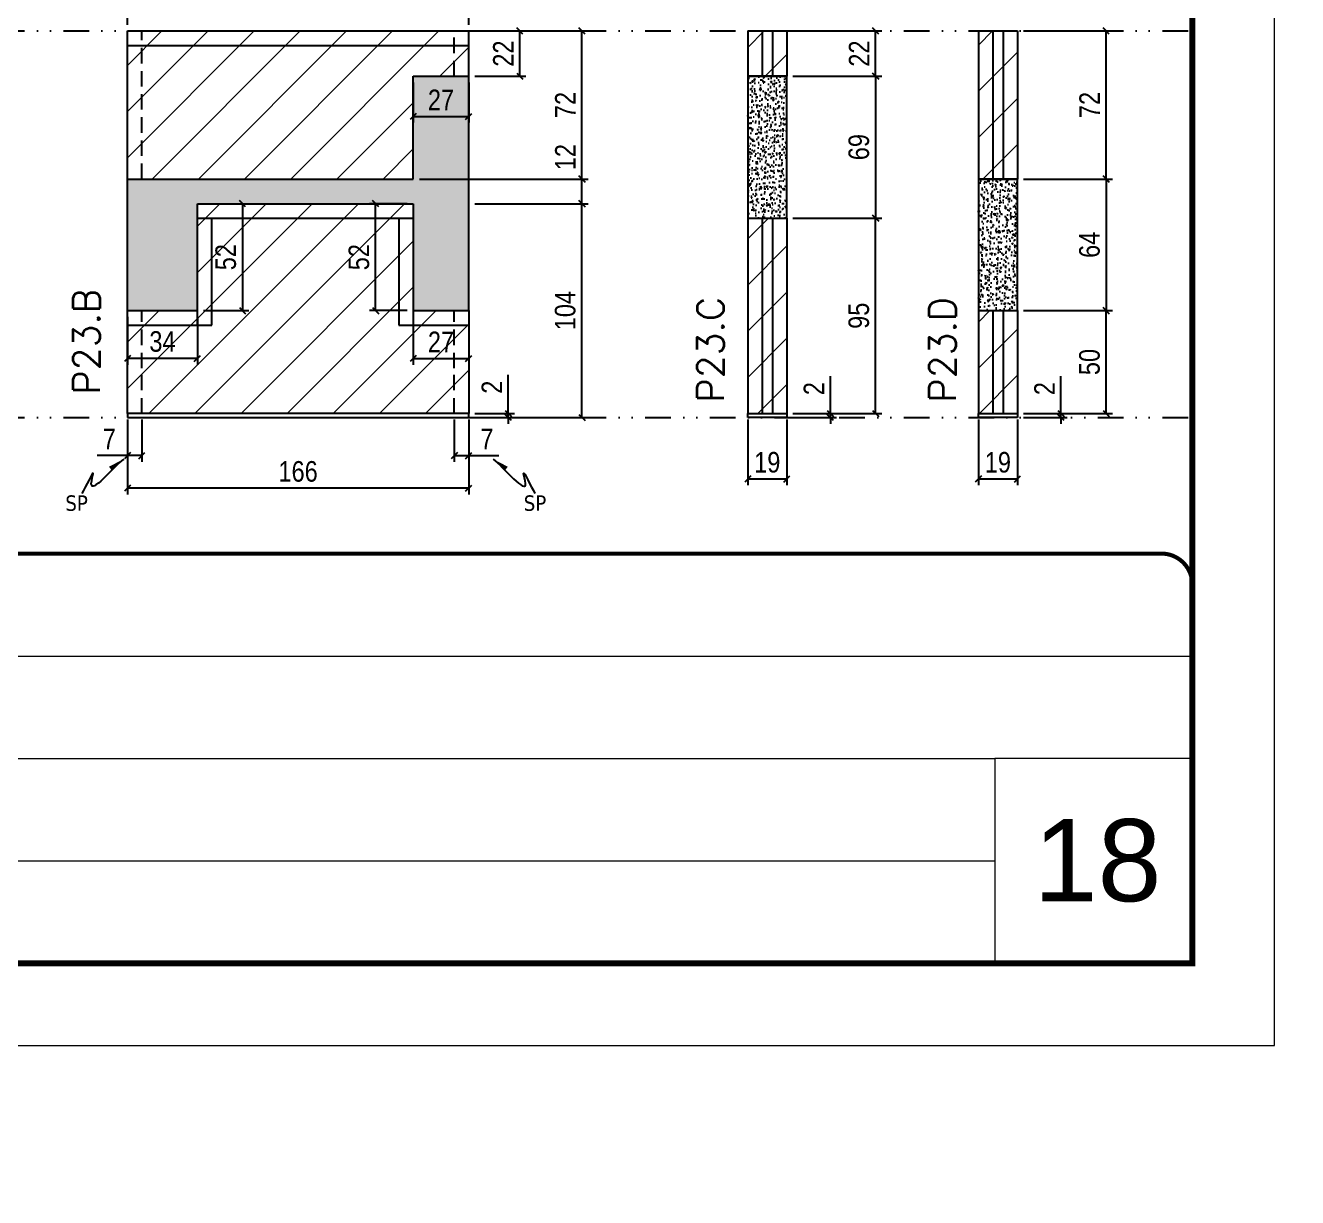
# Model space of a CAD drawing. Extents: x 808 to 7089, y -98 to 17032.
# Drawn here: x 3284 to 3903, y 11314 to 11884 of the extents above; entities that cross this region are included whole.
import ezdxf

# ---------------------------------------------------------------- set-up
doc = ezdxf.new("R2010")
doc.units = 0
for name, pattern in [('CONTINUO', [0]), ('DASHED', [0.75, 0.5, -0.25]), ('DIVIDE2', [0.625, 0.25, -0.125, 0, -0.125, 0, -0.125]), ('HIDDEN', [0.375, 0.25, -0.125])]:
    doc.linetypes.add(name, pattern=pattern)
for name, color, linetype, lineweight in [('CARIMBO', 255, 'Continuous', 9), ('Folhas', 255, 'Continuous', 9), ('REAPROVEITAMENTO', 251, 'Continuous', 9), ('SARRAFO DE PRESSAO', 251, 'DASHED', 9), ('Texto Seção', 7, 'Continuous', 15)]:
    doc.layers.add(name, color=color, linetype=linetype, lineweight=lineweight)
for name, color, linetype in [('COTA', 241, 'Continuous'), ('Nível', 160, 'Continuous'), ('Painéis', 200, 'Continuous'), ('SARR_2.2x7', 40, 'Continuous'), ('Sarrafo de Pressão', 42, 'HIDDEN'), ('texto', 7, 'Continuous')]:
    doc.layers.add(name, color=color, linetype=linetype)
doc.styles.add('ARIAL', font='arial.ttf')
doc.styles.add('COTA TECNICA', font='techl___.ttf', dxfattribs={"height": 10})
doc.styles.add('COTA TECNICA 2X', font='techl___.ttf', dxfattribs={"height": 10})
doc.styles.add('COTA TECNICA-50', font='techl___.ttf', dxfattribs={"height": 10})
doc.styles.add('REGUA-120', font='ROMANS.shx', dxfattribs={"height": 15})
doc.styles.get("Standard").update_dxf_attribs({"font": 'arial.ttf'})
doc.dimstyles.new('COTA PAINEL-50', dxfattribs={"dimtxt": 10, "dimasz": 3, "dimexe": 3, "dimexo": 3, "dimgap": 3, "dimtad": 1, "dimdec": 1, "dimzin": 12, "dimdsep": 46, "dimtxsty": 'COTA TECNICA-50', "dimblk1": 'OBLIQUE', "dimblk2": 'OBLIQUE', "dimsah": 1, "dimcen": 0.9, "dimclrd": 4, "dimclre": 4, "dimclrt": 240, "dimadec": 1, "dimazin": 3, "dimtfac": 1, "dimtdec": 1, "dimtmove": 0, "dimatfit": 3, "dimfxl": 1, "dimtolj": 1, "dimtzin": 12, "dimarcsym": 0})
doc.dimstyles.new('PAINEL', dxfattribs={"dimtxt": 10, "dimasz": 3, "dimexe": 3, "dimexo": 3, "dimgap": 3, "dimtad": 1, "dimdec": 1, "dimzin": 12, "dimdsep": 46, "dimtxsty": 'COTA TECNICA', "dimblk1": 'OBLIQUE', "dimblk2": 'OBLIQUE', "dimsah": 1, "dimcen": 0.9, "dimclrd": 4, "dimclre": 4, "dimclrt": 240, "dimadec": 1, "dimazin": 3, "dimtfac": 1, "dimtdec": 1, "dimtmove": 0, "dimatfit": 3, "dimfxl": 1, "dimtolj": 1, "dimtzin": 12, "dimarcsym": 0})
doc.dimstyles.new('SECAO PILAR', dxfattribs={"dimtxt": 10, "dimasz": 3, "dimexe": 3, "dimexo": 3, "dimgap": 3, "dimtad": 1, "dimdec": 1, "dimlfac": 0.5, "dimzin": 12, "dimdsep": 46, "dimtxsty": 'COTA TECNICA 2X', "dimblk1": 'OBLIQUE', "dimblk2": 'OBLIQUE', "dimsah": 1, "dimcen": 0.9, "dimclrd": 256, "dimclre": 256, "dimclrt": 256, "dimadec": 1, "dimazin": 3, "dimtfac": 1, "dimtdec": 1, "dimtmove": 0, "dimatfit": 3, "dimfxl": 1, "dimtolj": 1, "dimtzin": 12, "dimarcsym": 0})
doc.dimstyles.get("Standard").update_dxf_attribs({"dimtxt": 0.18, "dimasz": 0.18, "dimexe": 0.18, "dimexo": 0.0625, "dimgap": 0.09, "dimtad": 0, "dimtih": 1, "dimtoh": 1, "dimdec": 4, "dimzin": 0, "dimdsep": 46, "dimtxsty": 'Standard', "dimcen": 0.09, "dimadec": 0, "dimazin": 0, "dimtfac": 1, "dimtdec": 4, "dimtofl": 0, "dimtmove": 0, "dimatfit": 3, "dimfxl": 1, "dimtolj": 1, "dimtzin": 0, "dimarcsym": 0})

# ---------------------------------------------------------------- blocks, each defined once
blk = doc.blocks.new('9999999999')
at = {"color": 30, "linetype": 'CONTINUO'}
for p, q in [((98564.56, 34379.64), (99583.98, 34379.64)), ((98564.56, 34329.83), (99487.98, 34329.83)), ((99583.98, 34329.83), (99487.98, 34329.83)), ((99487.98, 34329.83), (99487.98, 34230.21)), ((98564.56, 34280.02), (99487.98, 34280.02))]:
    blk.add_line(p, q, dxfattribs=at)
at = {"color": 30, "linetype": 'CONTINUO', "const_width": 2}
blk.add_lwpolyline([(99583.98, 34230.21), (99583.98, 34414.45, 0.414214), (99568.98, 34429.45), (98228.98, 34429.45, 0.414214), (98213.98, 34414.45), (98213.98, 34245.21, 0.414214), (98228.98, 34230.21), (99583.98, 34230.21)], format="xyb", dxfattribs=at)
at = {"layer": 'Folhas'}
blk.add_lwpolyline([(98138.98, 34190.21), (99623.98, 34190.21), (99623.98, 35240.21), (98138.98, 35240.21)], close=True, dxfattribs=at)
at = {"layer": 'Folhas', "color": 30, "const_width": 3}
blk.add_lwpolyline([(98213.98, 34230.21), (99583.98, 34230.21), (99583.98, 35200.21), (98213.98, 35200.21)], close=True, dxfattribs=at)
blk = doc.blocks.new('_Oblique')
at = {"color": 0, "linetype": 'ByBlock', "lineweight": -2}
blk.add_line((-0.5, -0.5), (0.5, 0.5), dxfattribs=at)
blk = doc.blocks.new('*D1514')
at = {"layer": 'COTA', "color": 4, "lineweight": -2, "transparency": 16777216}
for p, q in [((3333.63, 11692.59), (3333.63, 11656.23)), ((3499.63, 11692.59), (3499.63, 11656.23)), ((3499.63, 11659.23), (3333.63, 11659.23))]:
    blk.add_line(p, q, dxfattribs=at)
at = {"layer": 'Defpoints', "color": 0, "transparency": 16777216}
for p in [(3333.63, 11695.59), (3499.63, 11695.59), (3333.63, 11659.23)]:
    blk.add_point(p, dxfattribs=at)
at = {"layer": 'COTA', "color": 4, "lineweight": -2, "transparency": 16777216, "xscale": 3, "yscale": 3, "zscale": 3, "rotation": 180}
blk.add_blockref('_Oblique', (3333.63, 11659.23), dxfattribs=at)
at = {"layer": 'COTA', "color": 4, "lineweight": -2, "transparency": 16777216, "xscale": 3, "yscale": 3, "zscale": 3}
blk.add_blockref('_Oblique', (3499.63, 11659.23), dxfattribs=at)
at = {"layer": 'COTA', "color": 240, "transparency": 16777216, "insert": (3416.63, 11667.33), "char_height": 10, "attachment_point": 5, "style": 'COTA TECNICA'}
blk.add_mtext('\\A1;166', dxfattribs=at)
blk = doc.blocks.new('*D1515')
at = {"layer": 'COTA', "color": 4, "lineweight": -2, "transparency": 16777216}
for p, q in [((3492.63, 11692.59), (3492.63, 11672.08)), ((3499.63, 11690.59), (3499.63, 11672.08)), ((3492.63, 11675.08), (3499.63, 11675.08)), ((3499.63, 11675.08), (3514.36, 11675.08))]:
    blk.add_line(p, q, dxfattribs=at)
at = {"layer": 'Defpoints', "color": 0, "transparency": 16777216}
for p in [(3492.63, 11695.59), (3499.63, 11693.59), (3499.63, 11675.08)]:
    blk.add_point(p, dxfattribs=at)
at = {"layer": 'COTA', "color": 4, "lineweight": -2, "transparency": 16777216, "xscale": 3, "yscale": 3, "zscale": 3, "rotation": 180}
blk.add_blockref('_Oblique', (3492.63, 11675.08), dxfattribs=at)
at = {"layer": 'COTA', "color": 4, "lineweight": -2, "transparency": 16777216, "xscale": 3, "yscale": 3, "zscale": 3}
blk.add_blockref('_Oblique', (3499.63, 11675.08), dxfattribs=at)
at = {"layer": 'COTA', "color": 240, "transparency": 16777216, "insert": (3508.49, 11683.15), "char_height": 10, "attachment_point": 5, "style": 'COTA TECNICA-50'}
blk.add_mtext('\\A1;7', dxfattribs=at)
blk = doc.blocks.new('*D1516')
at = {"layer": 'COTA', "color": 4, "lineweight": -2, "transparency": 16777216}
for p, q in [((3340.63, 11692.59), (3340.63, 11672.08)), ((3333.63, 11690.59), (3333.63, 11672.08)), ((3333.63, 11675.08), (3318.9, 11675.08)), ((3340.63, 11675.08), (3333.63, 11675.08))]:
    blk.add_line(p, q, dxfattribs=at)
at = {"layer": 'Defpoints', "color": 0, "transparency": 16777216}
for p in [(3333.63, 11693.59), (3340.63, 11695.59), (3333.63, 11675.08)]:
    blk.add_point(p, dxfattribs=at)
at = {"layer": 'COTA', "color": 4, "lineweight": -2, "transparency": 16777216, "xscale": 3, "yscale": 3, "zscale": 3, "rotation": 180}
blk.add_blockref('_Oblique', (3333.63, 11675.08), dxfattribs=at)
at = {"layer": 'COTA', "color": 4, "lineweight": -2, "transparency": 16777216, "xscale": 3, "yscale": 3, "zscale": 3}
blk.add_blockref('_Oblique', (3340.63, 11675.08), dxfattribs=at)
at = {"layer": 'COTA', "color": 240, "transparency": 16777216, "insert": (3324.76, 11683.15), "char_height": 10, "attachment_point": 5, "style": 'COTA TECNICA-50'}
blk.add_mtext('\\A1;7', dxfattribs=at)
blk = doc.blocks.new('*D1517')
at = {"layer": 'COTA', "color": 4, "lineweight": -2, "transparency": 16777216}
for p, q in [((3518.89, 11695.59), (3518.89, 11714.39)), ((3502.63, 11695.59), (3521.89, 11695.59)), ((3502.63, 11693.59), (3521.89, 11693.59)), ((3518.89, 11693.59), (3518.89, 11695.59)), ((3518.89, 11693.59), (3518.89, 11690.59))]:
    blk.add_line(p, q, dxfattribs=at)
at = {"layer": 'Defpoints', "color": 0, "transparency": 16777216}
for p in [(3499.63, 11695.59), (3499.63, 11693.59), (3518.89, 11693.59)]:
    blk.add_point(p, dxfattribs=at)
at = {"layer": 'COTA', "color": 4, "lineweight": -2, "transparency": 16777216, "xscale": 3, "yscale": 3, "zscale": 3}
for p, rotation in [((3518.89, 11695.59), 270), ((3518.89, 11693.59), 90)]:
    blk.add_blockref('_Oblique', p, dxfattribs=dict(at, rotation=rotation))
at = {"layer": 'COTA', "color": 240, "transparency": 16777216, "insert": (3510.89, 11708.34), "char_height": 10, "attachment_point": 5, "rotation": 90, "style": 'COTA TECNICA-50'}
blk.add_mtext('\\A1;2', dxfattribs=at)
blk = doc.blocks.new('*D1518')
at = {"layer": 'COTA', "color": 4, "lineweight": -2, "transparency": 16777216}
for p, q in [((3502.63, 11797.59), (3557.71, 11797.59)), ((3554.71, 11693.59), (3554.71, 11797.59)), ((3502.63, 11693.59), (3557.71, 11693.59))]:
    blk.add_line(p, q, dxfattribs=at)
at = {"layer": 'Defpoints', "color": 0, "transparency": 16777216}
for p in [(3499.63, 11797.59), (3554.71, 11797.59), (3499.63, 11693.59)]:
    blk.add_point(p, dxfattribs=at)
at = {"layer": 'COTA', "color": 4, "lineweight": -2, "transparency": 16777216, "xscale": 3, "yscale": 3, "zscale": 3}
for p, rotation in [((3554.71, 11797.59), 90), ((3554.71, 11693.59), 270)]:
    blk.add_blockref('_Oblique', p, dxfattribs=dict(at, rotation=rotation))
at = {"layer": 'COTA', "color": 240, "transparency": 16777216, "insert": (3546.61, 11745.59), "char_height": 10, "attachment_point": 5, "rotation": 90, "style": 'COTA TECNICA-50'}
blk.add_mtext('\\A1;104', dxfattribs=at)
blk = doc.blocks.new('*D1519')
at = {"layer": 'COTA', "color": 4, "lineweight": -2, "transparency": 16777216}
for p, q in [((3554.71, 11809.59), (3554.71, 11827.9)), ((3502.63, 11809.59), (3557.71, 11809.59)), ((3554.71, 11797.59), (3554.71, 11809.59)), ((3502.63, 11797.59), (3557.71, 11797.59))]:
    blk.add_line(p, q, dxfattribs=at)
at = {"layer": 'Defpoints', "color": 0, "transparency": 16777216}
for p in [(3499.63, 11809.59), (3554.71, 11809.59), (3499.63, 11797.59)]:
    blk.add_point(p, dxfattribs=at)
at = {"layer": 'COTA', "color": 4, "lineweight": -2, "transparency": 16777216, "xscale": 3, "yscale": 3, "zscale": 3}
for p, rotation in [((3554.71, 11809.59), 90), ((3554.71, 11797.59), 270)]:
    blk.add_blockref('_Oblique', p, dxfattribs=dict(at, rotation=rotation))
at = {"layer": 'COTA', "color": 240, "transparency": 16777216, "insert": (3546.65, 11820.25), "char_height": 10, "attachment_point": 5, "rotation": 90, "style": 'COTA TECNICA-50'}
blk.add_mtext('\\A1;12', dxfattribs=at)
blk = doc.blocks.new('*D1520')
at = {"layer": 'COTA', "color": 4, "lineweight": -2, "transparency": 16777216}
for p, q in [((3635.39, 11692.59), (3635.39, 11660.7)), ((3654.39, 11692.59), (3654.39, 11660.7)), ((3635.39, 11663.7), (3654.39, 11663.7))]:
    blk.add_line(p, q, dxfattribs=at)
at = {"layer": 'Defpoints', "color": 0, "transparency": 16777216}
for p in [(3635.39, 11695.59), (3654.39, 11695.59), (3654.39, 11663.7)]:
    blk.add_point(p, dxfattribs=at)
at = {"layer": 'COTA', "color": 4, "lineweight": -2, "transparency": 16777216, "xscale": 3, "yscale": 3, "zscale": 3, "rotation": 180}
blk.add_blockref('_Oblique', (3635.39, 11663.7), dxfattribs=at)
at = {"layer": 'COTA', "color": 4, "lineweight": -2, "transparency": 16777216, "xscale": 3, "yscale": 3, "zscale": 3}
blk.add_blockref('_Oblique', (3654.39, 11663.7), dxfattribs=at)
at = {"layer": 'COTA', "color": 240, "transparency": 16777216, "insert": (3644.89, 11671.78), "char_height": 10, "attachment_point": 5, "style": 'COTA TECNICA'}
blk.add_mtext('\\A1;19', dxfattribs=at)
blk = doc.blocks.new('*D1521')
at = {"layer": 'COTA', "color": 4, "lineweight": -2, "transparency": 16777216}
for p, q in [((3675.58, 11695.59), (3675.58, 11713.7)), ((3657.39, 11695.59), (3678.58, 11695.59)), ((3657.39, 11693.59), (3678.58, 11693.59)), ((3675.58, 11693.59), (3675.58, 11695.59)), ((3675.58, 11693.59), (3675.58, 11690.59))]:
    blk.add_line(p, q, dxfattribs=at)
at = {"layer": 'Defpoints', "color": 0, "transparency": 16777216}
for p in [(3654.39, 11695.59), (3654.39, 11693.59), (3675.58, 11695.59)]:
    blk.add_point(p, dxfattribs=at)
at = {"layer": 'COTA', "color": 4, "lineweight": -2, "transparency": 16777216, "xscale": 3, "yscale": 3, "zscale": 3}
for p, rotation in [((3675.58, 11695.59), 270), ((3675.58, 11693.59), 90)]:
    blk.add_blockref('_Oblique', p, dxfattribs=dict(at, rotation=rotation))
at = {"layer": 'COTA', "color": 240, "transparency": 16777216, "insert": (3667.58, 11707.65), "char_height": 10, "attachment_point": 5, "rotation": 90, "style": 'COTA TECNICA-50'}
blk.add_mtext('\\A1;2', dxfattribs=at)
blk = doc.blocks.new('*D1549')
at = {"layer": 'COTA', "color": 4, "linetype": 'ByBlock', "lineweight": -2, "transparency": 16777216}
for p, q in [((3657.39, 11859.61), (3700.6, 11859.61)), ((3697.6, 11859.61), (3697.6, 11790.59)), ((3657.39, 11790.59), (3700.6, 11790.59))]:
    blk.add_line(p, q, dxfattribs=at)
at = {"layer": 'Defpoints', "color": 0, "linetype": 'ByBlock', "transparency": 16777216}
for p in [(3654.39, 11859.61), (3654.39, 11790.59), (3697.6, 11790.59)]:
    blk.add_point(p, dxfattribs=at)
at = {"layer": 'COTA', "color": 4, "linetype": 'ByBlock', "lineweight": -2, "transparency": 16777216, "xscale": 3, "yscale": 3, "zscale": 3}
for p, rotation in [((3697.6, 11859.61), 90), ((3697.6, 11790.59), 270)]:
    blk.add_blockref('_Oblique', p, dxfattribs=dict(at, rotation=rotation))
at = {"layer": 'COTA', "color": 240, "linetype": 'ByBlock', "transparency": 16777216, "insert": (3689.47, 11825.1), "char_height": 10, "attachment_point": 5, "rotation": 90, "style": 'COTA TECNICA'}
blk.add_mtext('\\A1;69', dxfattribs=at)
blk = doc.blocks.new('*D1550')
at = {"layer": 'COTA', "color": 4, "lineweight": -2, "transparency": 16777216}
for p, q in [((3657.39, 11790.59), (3700.6, 11790.59)), ((3697.6, 11695.59), (3697.6, 11790.59)), ((3657.39, 11695.59), (3700.6, 11695.59))]:
    blk.add_line(p, q, dxfattribs=at)
at = {"layer": 'Defpoints', "color": 0, "transparency": 16777216}
for p in [(3654.39, 11790.59), (3697.6, 11790.59), (3654.39, 11695.59)]:
    blk.add_point(p, dxfattribs=at)
at = {"layer": 'COTA', "color": 4, "lineweight": -2, "transparency": 16777216, "xscale": 3, "yscale": 3, "zscale": 3}
for p, rotation in [((3697.6, 11790.59), 90), ((3697.6, 11695.59), 270)]:
    blk.add_blockref('_Oblique', p, dxfattribs=dict(at, rotation=rotation))
at = {"layer": 'COTA', "color": 240, "transparency": 16777216, "insert": (3689.46, 11743.09), "char_height": 10, "attachment_point": 5, "rotation": 90, "style": 'COTA TECNICA-50'}
blk.add_mtext('\\A1;95', dxfattribs=at)
blk = doc.blocks.new('*D1507')
at = {"layer": 'COTA', "color": 4, "lineweight": -2, "transparency": 16777216}
for p, q in [((3747.59, 11692.59), (3747.59, 11660.7)), ((3766.59, 11692.59), (3766.59, 11660.7)), ((3747.59, 11663.7), (3766.59, 11663.7))]:
    blk.add_line(p, q, dxfattribs=at)
at = {"layer": 'Defpoints', "color": 0, "transparency": 16777216}
for p in [(3747.59, 11695.59), (3766.59, 11695.59), (3766.59, 11663.7)]:
    blk.add_point(p, dxfattribs=at)
at = {"layer": 'COTA', "color": 4, "lineweight": -2, "transparency": 16777216, "xscale": 3, "yscale": 3, "zscale": 3, "rotation": 180}
blk.add_blockref('_Oblique', (3747.59, 11663.7), dxfattribs=at)
at = {"layer": 'COTA', "color": 4, "lineweight": -2, "transparency": 16777216, "xscale": 3, "yscale": 3, "zscale": 3}
blk.add_blockref('_Oblique', (3766.59, 11663.7), dxfattribs=at)
at = {"layer": 'COTA', "color": 240, "transparency": 16777216, "insert": (3757.09, 11671.78), "char_height": 10, "attachment_point": 5, "style": 'COTA TECNICA'}
blk.add_mtext('\\A1;19', dxfattribs=at)
blk = doc.blocks.new('*D1508')
at = {"layer": 'COTA', "color": 4, "lineweight": -2, "transparency": 16777216}
for p, q in [((3787.78, 11695.59), (3787.78, 11713.7)), ((3769.59, 11695.59), (3790.78, 11695.59)), ((3769.59, 11693.59), (3790.78, 11693.59)), ((3787.78, 11693.59), (3787.78, 11695.59)), ((3787.78, 11693.59), (3787.78, 11690.59))]:
    blk.add_line(p, q, dxfattribs=at)
at = {"layer": 'Defpoints', "color": 0, "transparency": 16777216}
for p in [(3766.59, 11695.59), (3766.59, 11693.59), (3787.78, 11695.59)]:
    blk.add_point(p, dxfattribs=at)
at = {"layer": 'COTA', "color": 4, "lineweight": -2, "transparency": 16777216, "xscale": 3, "yscale": 3, "zscale": 3}
for p, rotation in [((3787.78, 11695.59), 270), ((3787.78, 11693.59), 90)]:
    blk.add_blockref('_Oblique', p, dxfattribs=dict(at, rotation=rotation))
at = {"layer": 'COTA', "color": 240, "transparency": 16777216, "insert": (3779.78, 11707.65), "char_height": 10, "attachment_point": 5, "rotation": 90, "style": 'COTA TECNICA-50'}
blk.add_mtext('\\A1;2', dxfattribs=at)
blk = doc.blocks.new('*D1545')
at = {"layer": 'COTA', "color": 4, "linetype": 'ByBlock', "lineweight": -2, "transparency": 16777216}
for p, q in [((3769.59, 11809.59), (3812.8, 11809.59)), ((3809.8, 11809.59), (3809.8, 11745.59)), ((3769.59, 11745.59), (3812.8, 11745.59))]:
    blk.add_line(p, q, dxfattribs=at)
at = {"layer": 'Defpoints', "color": 0, "linetype": 'ByBlock', "transparency": 16777216}
for p in [(3766.59, 11809.59), (3766.59, 11745.59), (3809.8, 11745.59)]:
    blk.add_point(p, dxfattribs=at)
at = {"layer": 'COTA', "color": 4, "linetype": 'ByBlock', "lineweight": -2, "transparency": 16777216, "xscale": 3, "yscale": 3, "zscale": 3}
for p, rotation in [((3809.8, 11809.59), 90), ((3809.8, 11745.59), 270)]:
    blk.add_blockref('_Oblique', p, dxfattribs=dict(at, rotation=rotation))
at = {"layer": 'COTA', "color": 240, "linetype": 'ByBlock', "transparency": 16777216, "insert": (3801.7, 11777.59), "char_height": 10, "attachment_point": 5, "rotation": 90, "style": 'COTA TECNICA'}
blk.add_mtext('\\A1;64', dxfattribs=at)
blk = doc.blocks.new('*D1546')
at = {"layer": 'COTA', "color": 4, "lineweight": -2, "transparency": 16777216}
for p, q in [((3769.59, 11745.59), (3812.8, 11745.59)), ((3809.8, 11695.59), (3809.8, 11745.59)), ((3769.59, 11695.59), (3812.8, 11695.59))]:
    blk.add_line(p, q, dxfattribs=at)
at = {"layer": 'Defpoints', "color": 0, "transparency": 16777216}
for p in [(3766.59, 11745.59), (3809.8, 11745.59), (3766.59, 11695.59)]:
    blk.add_point(p, dxfattribs=at)
at = {"layer": 'COTA', "color": 4, "lineweight": -2, "transparency": 16777216, "xscale": 3, "yscale": 3, "zscale": 3}
for p, rotation in [((3809.8, 11745.59), 90), ((3809.8, 11695.59), 270)]:
    blk.add_blockref('_Oblique', p, dxfattribs=dict(at, rotation=rotation))
at = {"layer": 'COTA', "color": 240, "transparency": 16777216, "insert": (3801.69, 11720.59), "char_height": 10, "attachment_point": 5, "rotation": 90, "style": 'COTA TECNICA-50'}
blk.add_mtext('\\A1;50', dxfattribs=at)
blk = doc.blocks.new('*D1548')
at = {"layer": 'COTA', "color": 4, "lineweight": -2, "transparency": 16777216}
for p, q in [((3657.39, 11881.59), (3700.6, 11881.59)), ((3697.6, 11859.59), (3697.6, 11881.59)), ((3657.39, 11859.59), (3700.6, 11859.59))]:
    blk.add_line(p, q, dxfattribs=at)
at = {"layer": 'Defpoints', "color": 0, "transparency": 16777216}
for p in [(3654.39, 11881.59), (3697.6, 11881.59), (3654.39, 11859.59)]:
    blk.add_point(p, dxfattribs=at)
at = {"layer": 'COTA', "color": 4, "lineweight": -2, "transparency": 16777216, "xscale": 3, "yscale": 3, "zscale": 3}
for p, rotation in [((3697.6, 11881.59), 90), ((3697.6, 11859.59), 270)]:
    blk.add_blockref('_Oblique', p, dxfattribs=dict(at, rotation=rotation))
at = {"layer": 'COTA', "color": 240, "transparency": 16777216, "insert": (3689.6, 11870.59), "char_height": 10, "attachment_point": 5, "rotation": 90, "style": 'COTA TECNICA'}
blk.add_mtext('\\A1;22', dxfattribs=at)
blk = doc.blocks.new('*D1543')
at = {"layer": 'COTA', "color": 4, "lineweight": -2, "transparency": 16777216}
for p, q in [((3333.63, 11884.59), (3333.63, 11897.06)), ((3499.63, 11884.59), (3499.63, 11897.06)), ((3333.63, 11894.06), (3499.63, 11894.06))]:
    blk.add_line(p, q, dxfattribs=at)
at = {"layer": 'Defpoints', "color": 0, "transparency": 16777216}
for p in [(3499.63, 11894.06), (3333.63, 11881.59), (3499.63, 11881.59)]:
    blk.add_point(p, dxfattribs=at)
at = {"layer": 'COTA', "color": 4, "lineweight": -2, "transparency": 16777216, "xscale": 3, "yscale": 3, "zscale": 3, "rotation": 180}
blk.add_blockref('_Oblique', (3333.63, 11894.06), dxfattribs=at)
at = {"layer": 'COTA', "color": 4, "lineweight": -2, "transparency": 16777216, "xscale": 3, "yscale": 3, "zscale": 3}
blk.add_blockref('_Oblique', (3499.63, 11894.06), dxfattribs=at)
at = {"layer": 'COTA', "color": 240, "transparency": 16777216, "insert": (3416.63, 11902.16), "char_height": 10, "attachment_point": 5, "style": 'COTA TECNICA'}
blk.add_mtext('\\A1;166', dxfattribs=at)
blk = doc.blocks.new('*D1532')
at = {"layer": 'COTA', "color": 4, "lineweight": -2, "transparency": 16777216}
for p, q in [((3502.63, 11881.59), (3557.71, 11881.59)), ((3554.71, 11809.59), (3554.71, 11881.59)), ((3475.63, 11809.59), (3557.71, 11809.59))]:
    blk.add_line(p, q, dxfattribs=at)
at = {"layer": 'Defpoints', "color": 0, "transparency": 16777216}
for p in [(3499.63, 11881.59), (3554.71, 11881.59), (3472.63, 11809.59)]:
    blk.add_point(p, dxfattribs=at)
at = {"layer": 'COTA', "color": 4, "lineweight": -2, "transparency": 16777216, "xscale": 3, "yscale": 3, "zscale": 3}
for p, rotation in [((3554.71, 11881.59), 90), ((3554.71, 11809.59), 270)]:
    blk.add_blockref('_Oblique', p, dxfattribs=dict(at, rotation=rotation))
at = {"layer": 'COTA', "color": 240, "transparency": 16777216, "insert": (3546.64, 11845.59), "char_height": 10, "attachment_point": 5, "rotation": 90, "style": 'COTA TECNICA'}
blk.add_mtext('\\A1;72', dxfattribs=at)
blk = doc.blocks.new('*D1533')
at = {"layer": 'COTA', "color": 4, "lineweight": -2, "transparency": 16777216}
for p, q in [((3502.63, 11881.59), (3527.47, 11881.59)), ((3524.47, 11859.59), (3524.47, 11881.59)), ((3502.63, 11859.59), (3527.47, 11859.59))]:
    blk.add_line(p, q, dxfattribs=at)
at = {"layer": 'Defpoints', "color": 0, "transparency": 16777216}
for p in [(3499.63, 11881.59), (3524.47, 11881.59), (3499.63, 11859.59)]:
    blk.add_point(p, dxfattribs=at)
at = {"layer": 'COTA', "color": 4, "lineweight": -2, "transparency": 16777216, "xscale": 3, "yscale": 3, "zscale": 3}
for p, rotation in [((3524.47, 11881.59), 90), ((3524.47, 11859.59), 270)]:
    blk.add_blockref('_Oblique', p, dxfattribs=dict(at, rotation=rotation))
at = {"layer": 'COTA', "color": 240, "transparency": 16777216, "insert": (3516.47, 11870.59), "char_height": 10, "attachment_point": 5, "rotation": 90, "style": 'COTA TECNICA'}
blk.add_mtext('\\A1;22', dxfattribs=at)
blk = doc.blocks.new('*D1534')
at = {"layer": 'COTA', "color": 4, "lineweight": -2, "transparency": 16777216}
for p, q in [((3472.63, 11856.59), (3472.63, 11837)), ((3499.63, 11856.59), (3499.63, 11837)), ((3472.63, 11840), (3499.63, 11840))]:
    blk.add_line(p, q, dxfattribs=at)
at = {"layer": 'Defpoints', "color": 0, "transparency": 16777216}
for p in [(3472.63, 11859.59), (3499.63, 11859.59), (3499.63, 11840)]:
    blk.add_point(p, dxfattribs=at)
at = {"layer": 'COTA', "color": 4, "lineweight": -2, "transparency": 16777216, "xscale": 3, "yscale": 3, "zscale": 3, "rotation": 180}
blk.add_blockref('_Oblique', (3472.63, 11840), dxfattribs=at)
at = {"layer": 'COTA', "color": 4, "lineweight": -2, "transparency": 16777216, "xscale": 3, "yscale": 3, "zscale": 3}
blk.add_blockref('_Oblique', (3499.63, 11840), dxfattribs=at)
at = {"layer": 'COTA', "color": 240, "transparency": 16777216, "insert": (3486.13, 11848.07), "char_height": 10, "attachment_point": 5, "style": 'COTA TECNICA'}
blk.add_mtext('\\A1;27', dxfattribs=at)
blk = doc.blocks.new('*D1551')
at = {"layer": 'COTA', "color": 4, "lineweight": -2, "transparency": 16777216}
for p, q in [((3769.59, 11881.59), (3812.8, 11881.59)), ((3809.8, 11809.59), (3809.8, 11881.59)), ((3769.59, 11809.59), (3812.8, 11809.59))]:
    blk.add_line(p, q, dxfattribs=at)
at = {"layer": 'Defpoints', "color": 0, "transparency": 16777216}
for p in [(3766.59, 11881.59), (3809.8, 11881.59), (3766.59, 11809.59)]:
    blk.add_point(p, dxfattribs=at)
at = {"layer": 'COTA', "color": 4, "lineweight": -2, "transparency": 16777216, "xscale": 3, "yscale": 3, "zscale": 3}
for p, rotation in [((3809.8, 11881.59), 90), ((3809.8, 11809.59), 270)]:
    blk.add_blockref('_Oblique', p, dxfattribs=dict(at, rotation=rotation))
at = {"layer": 'COTA', "color": 240, "transparency": 16777216, "insert": (3801.73, 11845.59), "char_height": 10, "attachment_point": 5, "rotation": 90, "style": 'COTA TECNICA'}
blk.add_mtext('\\A1;72', dxfattribs=at)
blk = doc.blocks.new('*D2042')
at = {"layer": 'COTA', "color": 4, "lineweight": -2, "transparency": 16777216}
for p, q in [((3370.63, 11797.59), (3392.58, 11797.59)), ((3389.58, 11797.59), (3389.58, 11745.59)), ((3370.63, 11745.59), (3392.58, 11745.59))]:
    blk.add_line(p, q, dxfattribs=at)
at = {"layer": 'COTA', "lineweight": -2, "transparency": 16777216}
for p, q in [((4213.69, 8765.39), (4163.75, 8765.39)), ((4166.75, 8765.39), (4166.75, 8711.39)), ((4213.69, 8711.39), (4163.75, 8711.39))]:
    blk.add_line(p, q, dxfattribs=at)
at = {"layer": 'Defpoints', "color": 0, "transparency": 16777216}
for p in [(3367.63, 11797.59), (3367.63, 11745.59), (3389.58, 11745.59), (4216.69, 8765.39), (4166.75, 8711.39), (4216.69, 8711.39)]:
    blk.add_point(p, dxfattribs=at)
at = {"layer": 'COTA', "color": 4, "lineweight": -2, "transparency": 16777216, "xscale": 3, "yscale": 3, "zscale": 3}
for p, rotation in [((3389.58, 11797.59), 90), ((3389.58, 11745.59), 270)]:
    blk.add_blockref('_Oblique', p, dxfattribs=dict(at, rotation=rotation))
at = {"layer": 'COTA', "lineweight": -2, "transparency": 16777216, "xscale": 3, "yscale": 3, "zscale": 3}
for p, rotation in [((4166.75, 8765.39), 90), ((4166.75, 8711.39), 270)]:
    blk.add_blockref('_Oblique', p, dxfattribs=dict(at, rotation=rotation))
at = {"layer": 'COTA', "color": 240, "transparency": 16777216, "insert": (3381.47, 11771.59), "char_height": 10, "attachment_point": 5, "rotation": 90, "style": 'COTA TECNICA'}
blk.add_mtext('\\A1;52', dxfattribs=at)
at = {"layer": 'COTA', "transparency": 16777216, "insert": (4158.68, 8738.39), "char_height": 10, "attachment_point": 5, "rotation": 90, "style": 'COTA TECNICA 2X'}
blk.add_mtext('\\A1;27', dxfattribs=at)
blk = doc.blocks.new('*D2043')
at = {"layer": 'COTA', "color": 4, "lineweight": -2, "transparency": 16777216}
for p, q in [((3333.63, 11742.59), (3333.63, 11719.3)), ((3367.63, 11742.59), (3367.63, 11719.3)), ((3367.63, 11722.3), (3333.63, 11722.3))]:
    blk.add_line(p, q, dxfattribs=at)
at = {"layer": 'COTA', "lineweight": -2, "transparency": 16777216}
for p, q in [((4213.69, 8711.39), (4163.75, 8711.39)), ((4166.75, 8711.39), (4166.75, 8655.39)), ((4213.69, 8655.39), (4163.75, 8655.39))]:
    blk.add_line(p, q, dxfattribs=at)
at = {"layer": 'Defpoints', "color": 0, "transparency": 16777216}
for p in [(3333.63, 11745.59), (3367.63, 11745.59), (3333.63, 11722.3), (4216.69, 8711.39), (4166.75, 8655.39), (4216.69, 8655.39)]:
    blk.add_point(p, dxfattribs=at)
at = {"layer": 'COTA', "color": 4, "lineweight": -2, "transparency": 16777216, "xscale": 3, "yscale": 3, "zscale": 3, "rotation": 180}
blk.add_blockref('_Oblique', (3333.63, 11722.3), dxfattribs=at)
at = {"layer": 'COTA', "color": 4, "lineweight": -2, "transparency": 16777216, "xscale": 3, "yscale": 3, "zscale": 3}
blk.add_blockref('_Oblique', (3367.63, 11722.3), dxfattribs=at)
at = {"layer": 'COTA', "lineweight": -2, "transparency": 16777216, "xscale": 3, "yscale": 3, "zscale": 3}
for p, rotation in [((4166.75, 8711.39), 90), ((4166.75, 8655.39), 270)]:
    blk.add_blockref('_Oblique', p, dxfattribs=dict(at, rotation=rotation))
at = {"layer": 'COTA', "color": 240, "transparency": 16777216, "insert": (3350.63, 11730.52), "char_height": 10, "attachment_point": 5, "style": 'COTA TECNICA'}
blk.add_mtext('\\A1;34', dxfattribs=at)
at = {"layer": 'COTA', "transparency": 16777216, "insert": (4158.66, 8683.39), "char_height": 10, "attachment_point": 5, "rotation": 90, "style": 'COTA TECNICA 2X'}
blk.add_mtext('\\A1;28', dxfattribs=at)
blk = doc.blocks.new('*D2044')
at = {"layer": 'COTA', "color": 4, "lineweight": -2, "transparency": 16777216}
for p, q in [((3472.63, 11742.59), (3472.63, 11719.3)), ((3499.63, 11742.59), (3499.63, 11719.3)), ((3472.63, 11722.3), (3499.63, 11722.3))]:
    blk.add_line(p, q, dxfattribs=at)
at = {"layer": 'COTA', "lineweight": -2, "transparency": 16777216}
for p, q in [((4279.69, 8765.39), (4366.46, 8765.39)), ((4363.46, 8765.39), (4363.46, 8601.39)), ((4279.69, 8601.39), (4366.46, 8601.39))]:
    blk.add_line(p, q, dxfattribs=at)
at = {"layer": 'Defpoints', "color": 0, "transparency": 16777216}
for p in [(3472.63, 11745.59), (3499.63, 11745.59), (3499.63, 11722.3), (4276.69, 8765.39), (4276.69, 8601.39), (4363.46, 8601.39)]:
    blk.add_point(p, dxfattribs=at)
at = {"layer": 'COTA', "color": 4, "lineweight": -2, "transparency": 16777216, "xscale": 3, "yscale": 3, "zscale": 3, "rotation": 180}
blk.add_blockref('_Oblique', (3472.63, 11722.3), dxfattribs=at)
at = {"layer": 'COTA', "color": 4, "lineweight": -2, "transparency": 16777216, "xscale": 3, "yscale": 3, "zscale": 3}
blk.add_blockref('_Oblique', (3499.63, 11722.3), dxfattribs=at)
at = {"layer": 'COTA', "lineweight": -2, "transparency": 16777216, "xscale": 3, "yscale": 3, "zscale": 3}
for p, rotation in [((4363.46, 8765.39), 90), ((4363.46, 8601.39), 270)]:
    blk.add_blockref('_Oblique', p, dxfattribs=dict(at, rotation=rotation))
at = {"layer": 'COTA', "color": 240, "transparency": 16777216, "insert": (3486.13, 11730.37), "char_height": 10, "attachment_point": 5, "style": 'COTA TECNICA'}
blk.add_mtext('\\A1;27', dxfattribs=at)
at = {"layer": 'COTA', "transparency": 16777216, "insert": (4355.37, 8683.39), "char_height": 10, "attachment_point": 5, "rotation": 90, "style": 'COTA TECNICA 2X'}
blk.add_mtext('\\A1;82', dxfattribs=at)
blk = doc.blocks.new('*D2045')
at = {"layer": 'COTA', "color": 4, "lineweight": -2, "transparency": 16777216}
for p, q in [((3469.63, 11797.59), (3451.36, 11797.59)), ((3454.36, 11745.59), (3454.36, 11797.59)), ((3469.63, 11745.59), (3451.36, 11745.59))]:
    blk.add_line(p, q, dxfattribs=at)
at = {"layer": 'COTA', "lineweight": -2, "transparency": 16777216}
for p, q in [((4313.69, 8765.39), (4343.69, 8765.39)), ((4340.69, 8765.39), (4340.69, 8683.39)), ((4313.69, 8683.39), (4343.69, 8683.39))]:
    blk.add_line(p, q, dxfattribs=at)
at = {"layer": 'Defpoints', "color": 0, "transparency": 16777216}
for p in [(3454.36, 11797.59), (3472.63, 11797.59), (3472.63, 11745.59), (4310.69, 8765.39), (4310.69, 8683.39), (4340.69, 8683.39)]:
    blk.add_point(p, dxfattribs=at)
at = {"layer": 'COTA', "color": 4, "lineweight": -2, "transparency": 16777216, "xscale": 3, "yscale": 3, "zscale": 3}
for p, rotation in [((3454.36, 11797.59), 90), ((3454.36, 11745.59), 270)]:
    blk.add_blockref('_Oblique', p, dxfattribs=dict(at, rotation=rotation))
at = {"layer": 'COTA', "lineweight": -2, "transparency": 16777216, "xscale": 3, "yscale": 3, "zscale": 3}
for p, rotation in [((4340.69, 8765.39), 90), ((4340.69, 8683.39), 270)]:
    blk.add_blockref('_Oblique', p, dxfattribs=dict(at, rotation=rotation))
at = {"layer": 'COTA', "color": 240, "transparency": 16777216, "insert": (3446.25, 11771.59), "char_height": 10, "attachment_point": 5, "rotation": 90, "style": 'COTA TECNICA'}
blk.add_mtext('\\A1;52', dxfattribs=at)
at = {"layer": 'COTA', "transparency": 16777216, "insert": (4332.62, 8724.39), "char_height": 10, "attachment_point": 5, "rotation": 90, "style": 'COTA TECNICA 2X'}
blk.add_mtext('\\A1;41', dxfattribs=at)

msp = doc.modelspace()

# ---------------------------------------------------------------- hatches: boundary and pattern name
at = {"layer": 'COTA', "linetype": 'ByBlock'}
h = msp.add_hatch(dxfattribs=at)
h.set_pattern_fill('AR-CONC', color=256, scale=0.03)
h.paths.add_polyline_path([(3472.63, 11745.59), (3499.63, 11745.59), (3499.63, 11859.59), (3472.63, 11859.59), (3472.63, 11809.59), (3333.63, 11809.59), (3333.63, 11745.59), (3367.63, 11745.59), (3367.63, 11797.59), (3472.63, 11797.59)])
h = msp.add_hatch(dxfattribs=at)
h.set_pattern_fill('AR-CONC', color=256, scale=0.03)
h.set_pattern_definition([(50, (-5453.7365, 7706.622), (5.46554, -0.4781726), [0.5715, -6.2865]), (355, (-5453.7365, 7706.622), (-1.0573026, 5.7317054), [0.4572, -5.0292175]), (100.451445, (-5453.281, 7706.582), (4.4082374, 5.2535326), [0.4857003, -5.3427073]), (46.1842, (-5453.7365, 7708.146), (8.132371, -1.26127), [0.85725, -9.42975]), (96.63556, (-5453.059, 7708.041), (7.122124, 7.422784), [0.728551, -8.014068]), (351.18415, (-5453.7365, 7708.146), (7.122124, 7.422784), [0.685799, -7.543792]), (21, (-5452.9745, 7707.765), (4.5484317, -3.067956), [0.5715, -6.2865]), (326, (-5452.9745, 7707.765), (1.854061, 5.525639), [0.4572, -5.0292]), (71.451445, (-5452.5955, 7707.5094), (6.4024926, 2.457683), [0.4857003, -5.342698]), (37.5, (-5453.7365, 7706.622), (0.0926581, 2.53665117), [0, -4.96824, 0, -5.1054, 0, -5.04825]), (7.5, (-5453.7365, 7706.622), (2.0045899, 3.00541724), [0, -2.91084, 0, -4.85394, 0, -1.92405]), (327.5, (-5455.4358, 7706.622), (4.06771786, -0.1718623), [0, -1.905, 0, -5.9436, 0, -7.8867]), (317.5, (-5456.1978, 7706.622), (4.4438754, 0.7627947), [0, -2.4765, 0, -3.94716, 0, -5.6007])])
h.paths.add_polyline_path([(3654.39, 11859.59), (3635.39, 11859.59), (3635.39, 11790.59), (3654.39, 11790.59)])
h = msp.add_hatch(dxfattribs=at)
h.set_pattern_fill('AR-CONC', color=256, scale=0.03)
h.paths.add_polyline_path([(3747.59, 11809.59), (3747.59, 11745.59), (3766.59, 11745.59), (3766.59, 11809.59)])
at = {"layer": 'REAPROVEITAMENTO'}
h = msp.add_hatch(dxfattribs=at)
h.set_pattern_fill('ANSI31', color=256, scale=5)
h.paths.add_polyline_path([(3333.63, 11881.59), (3333.63, 11809.59), (3472.63, 11809.59), (3472.63, 11859.59), (3499.63, 11859.59), (3499.63, 11881.59)])
h = msp.add_hatch(dxfattribs=at)
h.set_pattern_fill('ANSI31', color=256, scale=5)
h.set_pattern_definition([(45, (1598.5, 3.3), (-11.22532, 11.22532), [])])
h.paths.add_polyline_path([(3654.39, 11859.61), (3654.39, 11881.59), (3635.39, 11881.59), (3635.39, 11859.61)])
h = msp.add_hatch(dxfattribs=at)
h.set_pattern_fill('ANSI31', color=256, scale=5)
h.paths.add_polyline_path([(3747.59, 11809.59), (3766.59, 11809.59), (3766.59, 11881.59), (3747.59, 11881.59)])
h = msp.add_hatch(dxfattribs=at)
h.set_pattern_fill('ANSI31', color=256, scale=5)
h.paths.add_polyline_path([(3367.63, 11797.59), (3367.63, 11745.59), (3333.63, 11745.59), (3333.63, 11695.59), (3499.63, 11695.59), (3499.63, 11717.59), (3499.63, 11745.59), (3472.63, 11745.59), (3472.63, 11797.59)])
h = msp.add_hatch(dxfattribs=at)
h.set_pattern_fill('ANSI31', color=256, scale=5)
h.set_pattern_definition([(45, (1598.5, 0), (-11.22532, 11.22532), [])])
h.paths.add_polyline_path([(3654.39, 11790.59), (3635.39, 11790.59), (3635.39, 11695.59), (3654.39, 11695.59)])
h = msp.add_hatch(dxfattribs=at)
h.set_pattern_fill('ANSI31', color=256, scale=5)
h.paths.add_polyline_path([(3766.59, 11745.59), (3747.59, 11745.59), (3747.59, 11695.59), (3766.59, 11695.59)])

# ---------------------------------------------------------------- linework, layer by layer
at = {"layer": 'COTA', "linetype": 'ByBlock'}
for p, q in [((3499.63, 11745.59), (3499.63, 11859.59)), ((3333.63, 11809.59), (3333.63, 11809.59)), ((3333.63, 11745.59), (3333.63, 11809.59)), ((3333.63, 11809.59), (3333.63, 11809.59))]:
    msp.add_line(p, q, dxfattribs=at)
for points in [[(3635.39, 11790.59), (3654.39, 11790.59), (3654.39, 11859.61), (3635.39, 11859.61)], [(3747.59, 11745.59), (3766.59, 11745.59), (3766.59, 11809.59), (3747.59, 11809.59)]]:
    msp.add_lwpolyline(points, close=True, dxfattribs=at)
at = {"layer": 'Nível', "color": 4, "linetype": 'DIVIDE2', "ltscale": 50}
for p, q in [((2830.71, 11881.59), (3851.67, 11881.59)), ((2830.71, 11693.59), (3851.67, 11693.59))]:
    msp.add_line(p, q, dxfattribs=at)
at = {"layer": 'Painéis'}
for p, q in [((3333.63, 11809.59), (3333.63, 11881.59)), ((3333.63, 11881.59), (3499.63, 11881.59)), ((3499.63, 11859.59), (3499.63, 11881.59)), ((3635.39, 11881.59), (3635.39, 11859.59)), ((3635.39, 11881.59), (3654.39, 11881.59)), ((3654.39, 11881.59), (3654.39, 11859.59)), ((3747.59, 11881.59), (3747.59, 11809.59)), ((3747.59, 11881.59), (3766.59, 11881.59)), ((3766.59, 11881.59), (3766.59, 11809.59)), ((3472.63, 11859.59), (3499.63, 11859.59)), ((3472.63, 11809.59), (3472.63, 11859.59)), ((3635.39, 11859.59), (3654.39, 11859.59)), ((3635.39, 11859.59), (3654.39, 11859.59)), ((3333.63, 11809.59), (3472.63, 11809.59)), ((3747.59, 11809.59), (3766.59, 11809.59)), ((3747.59, 11809.59), (3766.59, 11809.59)), ((3367.63, 11797.59), (3472.63, 11797.59)), ((3367.63, 11745.59), (3367.63, 11797.59)), ((3472.63, 11797.59), (3472.63, 11745.59)), ((3635.39, 11790.59), (3635.39, 11695.59)), ((3635.39, 11790.59), (3654.39, 11790.59)), ((3654.39, 11790.59), (3654.39, 11695.59)), ((3333.63, 11745.59), (3367.63, 11745.59)), ((3472.63, 11745.59), (3499.63, 11745.59)), ((3499.63, 11745.59), (3499.63, 11717.59)), ((3747.59, 11745.59), (3747.59, 11695.59)), ((3747.59, 11745.59), (3766.59, 11745.59)), ((3766.59, 11745.59), (3766.59, 11695.59)), ((3499.63, 11717.59), (3499.63, 11695.59)), ((3499.63, 11695.59), (3333.63, 11695.59)), ((3499.63, 11695.59), (3333.63, 11695.59)), ((3333.63, 11695.59), (3333.63, 11693.59)), ((3333.63, 11693.59), (3499.63, 11693.59)), ((3499.63, 11693.59), (3499.63, 11695.59)), ((3635.39, 11695.59), (3654.39, 11695.59)), ((3635.39, 11695.59), (3654.39, 11695.59)), ((3635.39, 11693.59), (3635.39, 11695.59)), ((3654.39, 11693.59), (3635.39, 11693.59)), ((3654.39, 11695.59), (3654.39, 11693.59)), ((3747.59, 11695.59), (3766.59, 11695.59)), ((3747.59, 11695.59), (3766.59, 11695.59)), ((3747.59, 11693.59), (3747.59, 11695.59)), ((3766.59, 11693.59), (3747.59, 11693.59)), ((3766.59, 11695.59), (3766.59, 11693.59))]:
    msp.add_line(p, q, dxfattribs=at)
msp.add_lwpolyline([(3333.63, 11695.59), (3333.63, 11745.59)], dxfattribs=at)
at = {"layer": 'SARR_2.2x7'}
for p, q in [((3642.39, 11881.59), (3642.39, 11859.59)), ((3647.39, 11881.59), (3647.39, 11859.59)), ((3754.59, 11881.59), (3754.59, 11809.59)), ((3759.59, 11881.59), (3759.59, 11809.59)), ((3333.63, 11874.59), (3499.63, 11874.59)), ((3367.63, 11790.59), (3472.63, 11790.59)), ((3374.63, 11738.59), (3374.63, 11790.59)), ((3465.63, 11790.59), (3465.63, 11738.59)), ((3642.39, 11790.59), (3642.39, 11695.59)), ((3647.39, 11790.59), (3647.39, 11695.59)), ((3367.63, 11738.59), (3367.63, 11745.59)), ((3472.63, 11745.59), (3472.63, 11738.59)), ((3754.59, 11745.59), (3754.59, 11695.59)), ((3759.59, 11745.59), (3759.59, 11695.59)), ((3333.63, 11738.59), (3374.63, 11738.59)), ((3465.63, 11738.59), (3499.63, 11738.59))]:
    msp.add_line(p, q, dxfattribs=at)
at = {"layer": 'Sarrafo de Pressão', "ltscale": 30}
for p, q in [((3340.63, 11809.59), (3340.63, 11881.59)), ((3492.63, 11859.59), (3492.63, 11881.59)), ((3340.63, 11717.59), (3340.63, 11745.59)), ((3492.63, 11717.59), (3492.63, 11745.59)), ((3340.63, 11695.59), (3340.63, 11717.59)), ((3492.63, 11695.59), (3492.63, 11717.59))]:
    msp.add_line(p, q, dxfattribs=at)

# ---------------------------------------------------------------- block references
at = {"layer": 'SARRAFO DE PRESSAO', "color": 6, "linetype": 'ByBlock'}
msp.add_blockref('9999999999', (-95732.31, -22802.03), dxfattribs=at)

# ---------------------------------------------------------------- texts
at = {"layer": 'CARIMBO', "style": 'ARIAL'}
msp.add_text('18', height=40, dxfattribs=at).set_placement((3774.53, 11458.32))
at = {"layer": 'texto', "color": 0, "char_height": 7.5, "attachment_point": 5}
for insert in [(3308.85, 11651.91), (3531.88, 11651.91)]:
    msp.add_mtext('{\\fTahoma|b0|i0|c0|p34;\\C4;SP}', dxfattribs=dict(at, insert=insert))
at = {"layer": 'Texto Seção', "char_height": 13, "attachment_point": 7, "rotation": 90, "style": 'REGUA-120'}
for s, insert, width in [('P23.B', (3320.16, 11704.84), 285.3299), ('P23.C', (3623.8, 11701), 160.3299), ('P23.D', (3736.66, 11701), 160.3299)]:
    msp.add_mtext(s, dxfattribs=dict(at, insert=insert, width=width))

# ---------------------------------------------------------------- dimensions: what is measured, and where the dimension line sits
at = {"layer": 'COTA'}
for base, p1, p2, dimstyle, picture, middle in [((3499.63, 11894.06), (3333.63, 11881.59), (3499.63, 11881.59), 'PAINEL', '*D1543', (3416.63, 11902.16)), ((3499.63, 11840), (3472.63, 11859.59), (3499.63, 11859.59), 'PAINEL', '*D1534', (3486.13, 11848.07)), ((3333.63, 11722.3), (3367.63, 11745.59), (3333.63, 11745.59), 'PAINEL', '*D2043', (3350.63, 11730.52)), ((3499.63, 11722.3), (3472.63, 11745.59), (3499.63, 11745.59), 'PAINEL', '*D2044', (3486.13, 11730.37)), ((3499.63, 11675.08), (3492.63, 11695.59), (3499.63, 11693.59), 'COTA PAINEL-50', '*D1515', (3508.49, 11683.15))]:
    dim = msp.add_linear_dim(base=base, p1=p1, p2=p2, dimstyle=dimstyle, dxfattribs=at)
    dim.commit()
    dim.dimension.update_dxf_attribs({"geometry": picture, "text_midpoint": middle})
for base, p1, p2, angle, dimstyle, picture, middle in [((3554.71, 11881.59), (3472.63, 11809.59), (3499.63, 11881.59), 90, 'PAINEL', '*D1532', (3546.64, 11845.59)), ((3524.47, 11881.59), (3499.63, 11859.59), (3499.63, 11881.59), 90, 'PAINEL', '*D1533', (3516.47, 11870.59)), ((3697.6, 11881.59), (3654.39, 11859.59), (3654.39, 11881.59), 90, 'PAINEL', '*D1548', (3689.6, 11870.59)), ((3809.8, 11881.59), (3766.59, 11809.59), (3766.59, 11881.59), 90, 'PAINEL', '*D1551', (3801.73, 11845.59)), ((3554.71, 11809.59), (3499.63, 11797.59), (3499.63, 11809.59), 90, 'COTA PAINEL-50', '*D1519', (3546.65, 11820.25)), ((4166.75, 8711.39), (4216.69, 8765.39), (4216.69, 8711.39), 270, 'SECAO PILAR', '*D2042', (4158.68, 8738.39)), ((3389.58, 11745.59), (3367.63, 11797.59), (3367.63, 11745.59), 90, 'PAINEL', '*D2042', (3381.47, 11771.59)), ((4340.69, 8683.39), (4310.69, 8765.39), (4310.69, 8683.39), 270, 'SECAO PILAR', '*D2045', (4332.62, 8724.39)), ((3454.36, 11797.59), (3472.63, 11745.59), (3472.63, 11797.59), 90, 'PAINEL', '*D2045', (3446.25, 11771.59)), ((3554.71, 11797.59), (3499.63, 11693.59), (3499.63, 11797.59), 90, 'COTA PAINEL-50', '*D1518', (3546.61, 11745.59)), ((3697.6, 11790.59), (3654.39, 11695.59), (3654.39, 11790.59), 90, 'COTA PAINEL-50', '*D1550', (3689.46, 11743.09)), ((3809.8, 11745.59), (3766.59, 11695.59), (3766.59, 11745.59), 90, 'COTA PAINEL-50', '*D1546', (3801.69, 11720.59)), ((4166.75, 8655.39), (4216.69, 8711.39), (4216.69, 8655.39), 270, 'SECAO PILAR', '*D2043', (4158.66, 8683.39)), ((4363.46, 8601.39), (4276.69, 8765.39), (4276.69, 8601.39), 270, 'SECAO PILAR', '*D2044', (4355.37, 8683.39)), ((3333.63, 11675.08), (3340.63, 11695.59), (3333.63, 11693.59), 180, 'COTA PAINEL-50', '*D1516', (3324.76, 11683.15))]:
    dim = msp.add_linear_dim(base=base, p1=p1, p2=p2, angle=angle, dimstyle=dimstyle, dxfattribs=at)
    dim.commit()
    dim.dimension.update_dxf_attribs({"geometry": picture, "text_midpoint": middle})
at = {"layer": 'COTA', "linetype": 'ByBlock'}
for base, p1, p2, picture, middle in [((3697.6, 11790.59), (3654.39, 11859.61), (3654.39, 11790.59), '*D1549', (3689.47, 11825.1)), ((3809.8, 11745.59), (3766.59, 11809.59), (3766.59, 11745.59), '*D1545', (3801.7, 11777.59))]:
    dim = msp.add_linear_dim(base=base, p1=p1, p2=p2, angle=90, dimstyle='PAINEL', dxfattribs=at)
    dim.commit()
    dim.dimension.update_dxf_attribs({"geometry": picture, "text_midpoint": middle})
at = {"layer": 'COTA'}
for base, p1, p2, picture, middle in [((3518.89, 11693.59), (3499.63, 11695.59), (3499.63, 11693.59), '*D1517', (3518.89, 11708.34)), ((3675.58, 11695.59), (3654.39, 11693.59), (3654.39, 11695.59), '*D1521', (3675.58, 11707.65)), ((3787.78, 11695.59), (3766.59, 11693.59), (3766.59, 11695.59), '*D1508', (3787.78, 11707.65))]:
    dim = msp.add_linear_dim(base=base, p1=p1, p2=p2, angle=90, dimstyle='COTA PAINEL-50', dxfattribs=at)
    dim.commit()
    dim.dimension.update_dxf_attribs({"geometry": picture, "text_midpoint": middle, "dimtype": 160})
dim = msp.add_linear_dim(base=(3333.63, 11659.23), p1=(3499.63, 11695.59), p2=(3333.63, 11695.59), angle=180, dimstyle='PAINEL', override={"dimarcsym": 2}, dxfattribs=at)
dim.commit()
dim.dimension.update_dxf_attribs({"geometry": '*D1514', "text_midpoint": (3416.63, 11667.33)})
for base, p1, p2, picture, middle in [((3654.39, 11663.7), (3635.39, 11695.59), (3654.39, 11695.59), '*D1520', (3644.89, 11671.78)), ((3766.59, 11663.7), (3747.59, 11695.59), (3766.59, 11695.59), '*D1507', (3757.09, 11671.78))]:
    dim = msp.add_linear_dim(base=base, p1=p1, p2=p2, dimstyle='PAINEL', override={"dimarcsym": 2}, dxfattribs=at)
    dim.commit()
    dim.dimension.update_dxf_attribs({"geometry": picture, "text_midpoint": middle})

# ---------------------------------------------------------------- leaders
at = {"layer": 'COTA', "path_type": 1}
for points in [[(3331.8, 11673.41), (3316.02, 11661.57), (3316.94, 11666.38), (3311.39, 11656.6)], [(3511.46, 11673.41), (3527.24, 11661.57), (3526.32, 11666.38), (3531.87, 11656.6)]]:
    msp.add_leader(points, dimstyle='Standard', override={"dimasz": 8}, dxfattribs=at)

doc.saveas('drawing.dxf')
